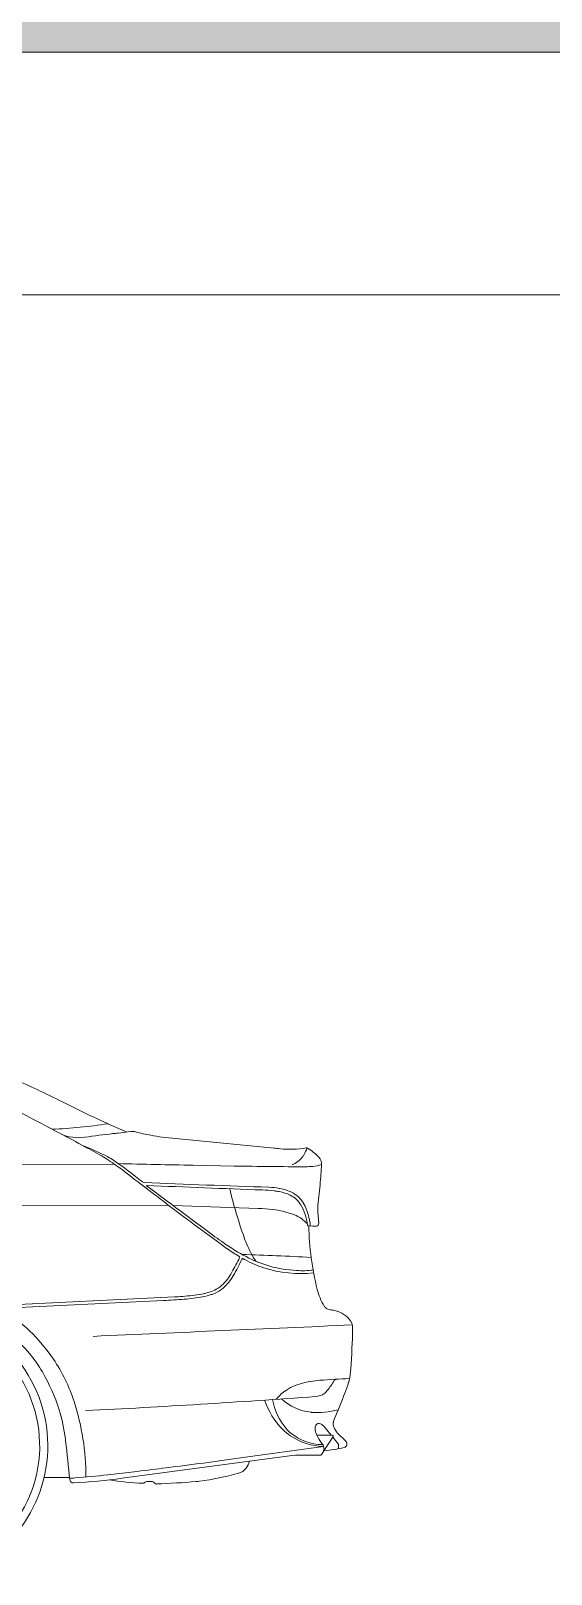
# Model space of a CAD drawing. Header units: millimetres. Extents: x 1135 to 1350, y 205 to 283.
# Drawn here: x 1161.455 to 1162.742, y 216.934 to 220.753 of the extents above; entities that cross this region are included whole.
import ezdxf

# ---------------------------------------------------------------- set-up
doc = ezdxf.new("R2010")
doc.units = ezdxf.units.MM
doc.header["$LTSCALE"] = 10
for name, color, linetype, lineweight in [('CARROS', 252, 'Continuous', 13), ('pn 02', 16, 'Continuous', 20), ('PN-01', 90, 'Continuous', 13)]:
    doc.layers.add(name, color=color, linetype=linetype, lineweight=lineweight)

# ---------------------------------------------------------------- blocks, each defined once
blk = doc.blocks.new('A$C22F757E9')
at = {"layer": 'CARROS'}
for p, q in [((-112.6951, 1229.585), (-112.7085, 1229.5921)), ((-112.6475, 1229.5669), (-112.6564, 1229.5682)), ((-112.5042, 1229.5813), (-112.5359, 1229.5775)), ((-112.1501, 1229.5401), (-112.4263, 1229.5674)), ((-112.5687, 1229.5163), (-112.5693, 1229.5167)), ((-112.135, 1229.5386), (-112.1359, 1229.5387)), ((-112.077, 1229.5226), (-112.0767, 1229.523)), ((-113.149, 1229.4992), (-112.5448, 1229.5005)), ((-112.5316, 1229.491), (-112.5326, 1229.4917)), ((-112.2485, 1229.4958), (-112.3501, 1229.4978)), ((-112.1496, 1229.4344), (-112.1488, 1229.4343)), ((-112.1372, 1229.4326), (-112.1372, 1229.4325)), ((-112.1358, 1229.4404), (-112.1358, 1229.4404)), ((-112.0416, 1229.3985), (-112.0364, 1229.4496)), ((-112.4099, 1229.3982), (-113.2299, 1229.3993)), ((-112.4, 1229.3981), (-112.1893, 1229.391)), ((-112.1007, 1229.3754), (-112.0999, 1229.3751)), ((-112.0396, 1229.3543), (-112.0418, 1229.3818)), ((-112.0654, 1229.3476), (-112.0539, 1229.3467)), ((-112.2785, 1229.3084), (-112.2802, 1229.3096)), ((-112.2181, 1229.3039), (-112.2176, 1229.3027)), ((-112.2237, 1229.2649), (-112.2224, 1229.2642)), ((-112.1925, 1229.2591), (-112.1909, 1229.2585)), ((-112.2641, 1229.2057), (-112.2637, 1229.2063)), ((-112.2541, 1229.2335), (-112.2573, 1229.2279)), ((-112.0944, 1229.2372), (-112.1109, 1229.2387)), ((-112.3958, 1229.1719), (-112.897, 1229.1475)), ((-112.32, 1229.1808), (-112.3224, 1229.1802)), ((-112.3051, 1229.1777), (-112.3034, 1229.1783)), ((-112.8998, 1229.1399), (-112.4234, 1229.1631)), ((-112.0261, 1229.1493), (-112.0257, 1229.1487)), ((-112.0036, 1229.1391), (-112.003, 1229.139)), ((-112.7228, 1228.9862), (-112.7233, 1228.9872)), ((-111.9622, 1228.9782), (-111.9623, 1228.9775)), ((-112.0957, 1228.9534), (-112.0982, 1228.9525)), ((-112.0603, 1228.9627), (-112.0618, 1228.9624)), ((-112.023, 1228.9354), (-112.0228, 1228.9357)), ((-111.9656, 1228.9613), (-111.9657, 1228.9607)), ((-112.031, 1228.9299), (-112.0307, 1228.93)), ((-112.0034, 1228.8619), (-112.0035, 1228.8611)), ((-112.6655, 1228.8157), (-112.666, 1228.8204)), ((-112.1092, 1228.828), (-112.1088, 1228.8278)), ((-112.0486, 1228.8431), (-112.0485, 1228.8429)), ((-112.0446, 1228.8297), (-112.0061, 1228.8297)), ((-112.0043, 1228.8262), (-112.0326, 1228.7817)), ((-112.009, 1228.8297), (-112.0238, 1228.8479)), ((-112.0051, 1228.8248), (-111.9916, 1228.8081)), ((-112.0024, 1228.8507), (-112.0022, 1228.85)), ((-111.9928, 1228.8351), (-111.9725, 1228.8146)), ((-112.2329, 1228.7734), (-112.0278, 1228.8021)), ((-112.0302, 1228.8071), (-112.0354, 1228.814)), ((-112.0274, 1228.7988), (-112.0274, 1228.7899)), ((-111.991, 1228.8066), (-111.991, 1228.7962)), ((-112.1118, 1228.7787), (-112.5253, 1228.7232)), ((-112.0345, 1228.7807), (-112.0823, 1228.7807)), ((-112.7186, 1228.7251), (-112.6556, 1228.7251)), ((-112.5614, 1228.7317), (-112.4882, 1228.7402)), ((-112.4704, 1228.7124), (-112.4688, 1228.7137)), ((-112.4652, 1228.7151), (-112.4511, 1228.7151)), ((-112.4467, 1228.713), (-112.4453, 1228.7112))]:
    blk.add_line(p, q, dxfattribs=at)
for radius, start, end in [(0.3411, 291.4472, 248.5528), (0.3211, 278.6159, 261.3841)]:
    blk.add_arc((-113.0506, 1228.8035), radius, start, end, dxfattribs=at)
for centre, major_axis, start_param, end_param in [((-115.7813, 1223.6038), (0, 6.7518), -0.480165, -0.43088), ((-113.6791, 1227.6132), (0, 2.2823), -0.463089, -0.40291), ((-111.3385, 1232.3713), (0, 3.0359), 2.678504, 2.737388), ((-112.7368, 1230.7179), (0, 1.1315), 3.175485, 3.29989), ((-110.6178, 1233.6334), (0, 4.5646), 2.661428, 2.663127), ((-115.2742, 1224.5211), (0, 5.7005), -0.49121, -0.478466), ((-112.6484, 1229.6247), (0, 0.0571), 2.660333, 2.998225), ((-112.633, 1229.6692), (0, 0.1034), 2.998225, 3.291355), ((-115.2742, 1224.5211), (0, 5.7005), -0.500621, -0.49121), ((-113.0083, 1228.5927), (0, 1.0311), -0.456049, -0.386826), ((-112.3809, 1227.974), (0, 1.611), 0.105783, 0.149763), ((-112.6435, 1230.4838), (0, 0.9129), 3.247376, 3.26148), ((-112.5005, 1229.5505), (0, 0.031), -0.264151, 0.119887), ((-112.3751, 1230.0211), (0, 0.4565), 2.877441, 2.963296), ((-112.3541, 1230.1397), (0, 0.5769), 2.963296, 3.014213), ((-112.6865, 1229.3218), (0, 0.2282), -0.547977, -0.500621), ((-112.8387, 1229.0673), (0, 0.526), -0.632011, -0.547977), ((-112.6104, 1229.4159), (0, 0.1141), -0.607997, -0.456049), ((-113.4451, 1228.1986), (0, 1.5973), -0.663926, -0.607997), ((-112.5866, 1224.9971), (0, 4.5646), -0.100377, -0.097211), ((-112.1109, 1229.7818), (0, 0.2445), 3.041215, 3.310684), ((-112.1232, 1229.5509), (0, 0.0548), 3.54172, 4.169741), ((-112.1624, 1229.5755), (0, 0.1015), 4.169741, 4.36336), ((-112.0696, 1229.5363), (0, 0.00456), -0.521258, 0.169091), ((-112.1241, 1229.4399), (0, 0.1157), -0.844156, -0.521258), ((-112.0591, 1229.4986), (0, 0.0275), -0.996526, -0.844156), ((-112.0553, 1229.5011), (0, 0.0228), 4.67002, 5.286659), ((-111.5726, 1270.6053), (0, 41.1151), 3.117825, 3.122398), ((-113.0098, 1228.8281), (0, 0.8216), -0.645248, -0.632011), ((106.0704, 1524.2399), (0, 368.9283), 2.496344, 2.496736), ((-112.0711, 1238.8722), (0, 9.3781), 3.122398, 3.141593), ((-112.1245, 1229.554), (0, 0.0581), 3.488989, 3.54172), ((-112.0711, 1229.6577), (0, 0.1636), 3.141593, 3.24405), ((-112.066, 1229.6075), (0, 0.1132), 3.24405, 3.443862), ((-112.8635, 1229.5359), (0, 0.8439), 4.609947, 4.67002), ((-112.4712, 1229.462), (0, 0.00685), 2.477667, 3.09935), ((-111.0146, 1264.4394), (0, 35.0155), 3.09935, 3.108308), ((-112.465, 1229.4472), (0, 0.000456), -0.040399, 2.505723), ((-93.0031, 1256.2087), (0, 33.2628), 2.505723, 2.511926), ((-109.8219, 1295.8191), (0, 66.4256), 3.101194, 3.105568), ((-111.1292, 1229.7204), (0, 1.1814), 1.810755, 1.916587), ((-112.1927, 1229.0489), (0, 0.388), -0.112996, -0.036024), ((-112.1688, 1229.2553), (0, 0.1881), -0.172415, -0.033029), ((-112.1688, 1229.2553), (0, 0.1801), -0.172415, -0.112996), ((-112.1621, 1229.2944), (0, 0.1404), -0.18057, -0.172415), ((-112.157, 1229.3226), (0, 0.1118), -0.440268, -0.18057), ((-112.1621, 1229.2944), (0, 0.1483), -0.18057, -0.172415), ((-112.157, 1229.3226), (0, 0.1197), -0.440268, -0.18057), ((-112.1354, 1229.3689), (0, 0.0685), -1.051752, -0.440268), ((-112.5444, 1229.2153), (0, 0.2282), -0.650617, -0.644857), ((-109.8064, 1232.8664), (0, 4.3603), 2.490975, 2.532079), ((-112.1354, 1229.3689), (0, 0.0605), -1.017903, -0.440268), ((-112.1873, 1229.3365), (0, 0.1224), -1.463246, -1.017903), ((-112.1872, 1229.3389), (0, 0.1289), -1.506717, -1.051752), ((-111.9521, 1229.3892), (0, 0.0913), 1.468354, 1.651542), ((-112.2332, 1228.0465), (0, 1.3452), -0.040497, -0.033169), ((-112.1909, 1229.1061), (0, 0.2847), -0.281997, -0.040497), ((-112.1535, 1229.2371), (0, 0.1483), -0.369872, -0.281997), ((-112.1301, 1229.2958), (0, 0.085), -0.839346, -0.369872), ((-111.6393, 1230.2471), (0, 1.1411), 2.511926, 2.534968), ((-111.8857, 1229.4437), (0, 0.3652), 1.916587, 1.96366), ((-112.0652, 1229.3499), (0, 0.00228), 1.678347, 3.068342), ((-111.3293, 1229.3684), (0, 0.7464), 1.598733, 1.811345), ((-112.0509, 1229.3885), (0, 0.0419), 3.068342, 3.273684), ((-112.0463, 1229.3538), (0, 0.00685), 3.273684, 4.793135), ((-111.9038, 1229.8566), (0, 0.6673), 2.534968, 2.593508), ((-112.0081, 1229.6655), (0, 0.4565), 2.532079, 2.610095), ((-112.0354, 1229.6377), (0, 0.4108), 2.593508, 2.747223), ((-112.0044, 1229.3923), (0, 0.2342), 1.96366, 2.170315), ((-112.7353, 1229.5193), (0, 0.5659), 4.182958, 4.254446), ((-112.5417, 1229.4075), (0, 0.3473), 4.157444, 4.290717), ((-112.2372, 1229.2701), (0, 0.00228), 4.254446, 5.751688), ((-112.2275, 1229.2645), (0, 0.00228), -0.50674, 1.149125), ((-112.4538, 1221.6418), (0, 7.6386), -0.05258, -0.029872), ((-112.0081, 1229.6655), (0, 0.4565), 2.634853, 2.641732), ((-112.098, 1229.4955), (0, 0.2635), 2.641732, 2.838428), ((-112.0863, 1229.5181), (0, 0.2805), 2.747223, 3.048056), ((-112.0842, 1229.5404), (0, 0.3106), 2.838428, 3.246013), ((-112.329, 1229.2587), (0, 0.0845), 3.453842, 4.034579), ((-112.3544, 1229.2867), (0, 0.1149), 3.808083, 4.002461), ((-112.3505, 1229.2832), (0, 0.1096), 4.002461, 4.182958), ((-112.4038, 1229.3207), (0, 0.1826), 4.034579, 4.157444), ((-112.0932, 1229.4433), (0, 0.2054), 3.048056, 3.053896), ((-112.0792, 1229.4127), (0, 0.1761), 3.053896, 3.290004), ((-112.5196, 1231.1959), (0, 2.0351), 3.189594, 3.214978), ((-112.4023, 1229.3087), (0, 0.1369), 3.189594, 3.209969), ((-112.4773, 1230.4202), (0, 1.2511), 3.209969, 3.247384), ((-112.4041, 1229.6014), (0, 0.4363), 3.214978, 3.322971), ((-112.3709, 1229.4031), (0, 0.2282), 3.247384, 3.358912), ((-112.357, 1229.3406), (0, 0.1712), 3.322971, 3.453842), ((-112.3428, 1229.2853), (0, 0.1071), 3.358912, 3.669646), ((-112.3123, 1229.2323), (0, 0.0456), 3.669646, 3.808083), ((-111.9125, 1229.2232), (0, 0.1369), 1.811345, 2.140251), ((-113.0436, 1228.7822), (0, 0.3851), -0.879418, -0.395345), ((-113.0527, 1228.7687), (0, 0.4399), -0.968728, -0.551237), ((-112.0111, 1229.1582), (0, 0.0176), 2.140251, 2.994047), ((-112.0666, 1228.7795), (0, 0.3652), -0.175882, -0.147546), ((-112.0149, 1229.071), (0, 0.0691), -0.826104, -0.175882), ((-94.3348, 809.6698), (0, 419.814), 0.042618, 0.044168), ((-111.9896, 1229.0946), (0, 0.0342), 4.699659, 5.457081), ((-113.3893, 1229.1127), (0, 1.455), 4.630587, 4.699659), ((-112.9851, 1228.8313), (0, 0.3081), -1.040348, -0.879418), ((-113.0291, 1228.7852), (0, 0.4108), -1.25434, -0.968728), ((-113.1192, 1228.7502), (0, 0.4665), -1.26016, -1.040348), ((-112.0791, 1228.9931), (0, 0.1196), 4.443086, 4.581519), ((-112.2743, 1229.0199), (0, 0.3195), 4.581519, 4.630587), ((-112.0582, 1228.8466), (0, 0.1135), 0.582194, 0.883749), ((-112.0615, 1228.8518), (0, 0.1073), 0.353929, 0.582194), ((-112.0326, 1228.7801), (0, 0.1847), 0.161037, 0.353929), ((-112.017, 1228.6924), (0, 0.2739), 0.073445, 0.161037), ((-111.8311, 1226.1284), (0, 2.8448), 0.047251, 0.073445), ((-112.0427, 1228.9557), (0, 0.0285), 3.584061, 3.919448), ((-112.0701, 1228.9845), (0, 0.0685), 3.919448, 4.06366), ((-112.3205, 1229.1771), (0, 0.3874), 4.06366, 4.142195), ((-112.1825, 1229.0214), (0, 0.2282), 4.319252, 4.443086), ((-113.2045, 1228.7269), (0, 0.5982), 4.711155, 5.028845), ((-113.8223, 1253.8744), (0, 25.0139), 3.190559, 3.213692), ((-112.0067, 1228.9716), (0, 0.1778), 1.884873, 2.366505), ((-111.9962, 1228.9505), (0, 0.1634), 1.771213, 2.267723), ((-112.0439, 1229.0195), (0, 0.134), 2.413159, 3.024505), ((-112.0503, 1228.9711), (0, 0.0456), 3.213692, 3.584061), ((-118.6194, 1231.731), (0, 7.3013), 4.309886, 4.319252), ((-113.0456, 1228.7742), (0, 0.388), -1.451512, -1.26016), ((-112.0541, 1228.9318), (0, 0.0456), 3.024505, 3.072311), ((-112.0432, 1229.0908), (0, 0.2051), 3.072311, 3.398477), ((-112.0403, 1228.8505), (0, 0.00799), 0.156021, 1.296804), ((-112.0394, 1228.8444), (0, 0.0142), -0.821221, 0.156021), ((-111.9829, 1228.858), (0, 0.0212), 1.42499, 1.923153), ((-111.9678, 1228.8566), (0, 0.0365), 1.168293, 1.42499), ((-112.0349, 1228.9424), (0, 0.1369), 2.366505, 2.558654), ((-112.068, 1228.8895), (0, 0.0685), 2.267723, 2.468302), ((-112.0265, 1228.9424), (0, 0.1361), 2.468302, 3.117787), ((-112.0242, 1228.958), (0, 0.156), 2.558654, 3.114879), ((-112.0254, 1228.8463), (0, 0.0237), 1.296804, 1.705339), ((-112.0118, 1228.8479), (0, 0.0377), 1.705339, 1.896011), ((-111.9766, 1228.86), (0, 0.0753), 1.896011, 2.226721), ((-112.1249, 1228.7635), (0, 0.1329), -0.883014, -0.821221), ((-112.0061, 1228.8274), (0, 0.00228), 4.137918, 6.283185), ((-111.9642, 1228.8642), (0, 0.0411), 1.923153, 2.356718), ((-117.4858, 1228.2293), (0, 4.9277), -1.471081, -1.451512), ((-112.0345, 1228.783), (0, 0.00228), 3.141593, 4.137918), ((-112.0409, 1228.7988), (0, 0.0137), 4.712389, 5.368314), ((-112.0653, 1229.1948), (0, 0.4057), 3.238431, 3.364578), ((-111.9933, 1228.8066), (0, 0.00228), -1.570796, -0.883014), ((-111.9789, 1228.8081), (0, 0.00913), 3.364578, 5.498311), ((-113.293, 1235.8826), (0, 7.1889), 3.25546, 3.265637), ((-114.1694, 1243.0169), (0, 14.3784), 3.265637, 3.278722), ((-112.2474, 1228.7708), (0, 0.0365), 3.399898, 4.047255), ((-112.2533, 1228.7755), (0, 0.0442), 4.047255, 4.48105), ((-112.0823, 1228.5525), (0, 0.2282), 0, 0.131535), ((-112.8535, 1231.4773), (0, 2.7617), 3.214481, 3.219198), ((-112.6461, 1228.7208), (0, 0.00913), 1.670512, 3.198199), ((-112.7369, 1230.3462), (0, 1.6371), 3.198199, 3.273128), ((-112.8169, 1230.9993), (0, 2.2823), 3.219198, 3.25546), ((-112.4505, 1229.4053), (0, 0.6947), 2.984299, 3.106872), ((-112.4741, 1228.7167), (0, 0.00571), 3.106872, 3.843408), ((-112.4652, 1228.7094), (0, 0.00571), 0, 0.701815), ((-112.4511, 1228.7094), (0, 0.00571), -0.895619, 0), ((-112.4409, 1228.7147), (0, 0.00571), 2.245974, 3.181948), ((-112.5445, 1231.319), (0, 2.6121), 3.181948, 3.220182), ((-112.353, 1228.8515), (0, 0.1369), 3.220182, 3.281181), ((-112.4492, 1229.5461), (0, 0.8384), 3.281181, 3.399898)]:
    blk.add_ellipse(centre, major_axis=major_axis, ratio=0.985222, start_param=start_param, end_param=end_param, dxfattribs=at)

msp = doc.modelspace()

# ---------------------------------------------------------------- hatches: boundary and pattern name
at = {"layer": 'PN-01'}
h = msp.add_hatch(color=256, dxfattribs=at)
h.paths.add_polyline_path([(1192.9934, 228.8), (1186.9934, 228.8), (1186.9934, 228.6), (1192.9934, 228.6)])
h.paths.add_polyline_path([(1186.9934, 228.8), (1180.9934, 228.8), (1180.9934, 228.6), (1186.9934, 228.6)])
h.paths.add_polyline_path([(1180.9934, 228.8), (1174.9934, 228.8), (1174.9934, 228.6), (1180.9934, 228.6)])
h.paths.add_polyline_path([(1174.9934, 228.8), (1168.9934, 228.8), (1168.9934, 228.6), (1174.9934, 228.6)])
h.paths.add_polyline_path([(1168.9934, 228.8), (1162.9934, 228.8), (1162.9934, 228.6), (1168.9934, 228.6)])
h.paths.add_polyline_path([(1162.9934, 228.8), (1156.9934, 228.8), (1156.9934, 228.6), (1162.9934, 228.6)])
h.paths.add_polyline_path([(1156.9934, 228.8), (1151.1184, 228.8), (1151.1184, 228.6), (1156.9934, 228.6)])
h.paths.add_polyline_path([(1150.8684, 225.1), (1148.8684, 225.1), (1148.8684, 224.9), (1150.8684, 224.9)])
h.paths.add_polyline_path([(1156.9934, 225.1), (1151.1184, 225.1), (1151.1184, 224.9), (1156.9934, 224.9)])
h.paths.add_polyline_path([(1162.9934, 225.1), (1156.9934, 225.1), (1156.9934, 224.9), (1162.9934, 224.9)])
h.paths.add_polyline_path([(1168.9934, 225.1), (1162.9934, 225.1), (1162.9934, 224.9), (1168.9934, 224.9)])
h.paths.add_polyline_path([(1174.9934, 225.1), (1168.9934, 225.1), (1168.9934, 224.9), (1174.9934, 224.9)])
h.paths.add_polyline_path([(1180.9934, 225.1), (1174.9934, 225.1), (1174.9934, 224.9), (1180.9934, 224.9)])
h.paths.add_polyline_path([(1186.9934, 225.1), (1180.9934, 225.1), (1180.9934, 224.9), (1186.9934, 224.9)])
h.paths.add_polyline_path([(1192.9934, 225.1), (1186.9934, 225.1), (1186.9934, 224.9), (1192.9934, 224.9)])
h.paths.add_polyline_path([(1192.9934, 220.9), (1186.9934, 220.9), (1186.9934, 220.7), (1192.9934, 220.7)])
h.paths.add_polyline_path([(1186.9934, 220.9), (1180.9934, 220.9), (1180.9934, 220.7), (1186.9934, 220.7)])
h.paths.add_polyline_path([(1180.9934, 220.9), (1174.9934, 220.9), (1174.9934, 220.7), (1180.9934, 220.7)])
h.paths.add_polyline_path([(1174.9934, 220.9), (1168.9934, 220.9), (1168.9934, 220.7), (1174.9934, 220.7)])
h.paths.add_polyline_path([(1168.9934, 220.9), (1162.9934, 220.9), (1162.9934, 220.7), (1168.9934, 220.7)])
h.paths.add_polyline_path([(1162.9934, 220.9), (1156.9934, 220.9), (1156.9934, 220.7), (1162.9934, 220.7)])
h.paths.add_polyline_path([(1156.9934, 220.9), (1150.9934, 220.9), (1150.9934, 220.2), (1151.1184, 220.2), (1151.1184, 220.7), (1156.9934, 220.7)])
h.paths.add_polyline_path([(1150.9934, 220.2), (1145.8684, 220.2), (1145.8684, 220), (1150.9934, 220)])
h.paths.add_polyline_path([(1151.2434, 220.2), (1150.9934, 220.2), (1150.9934, 220), (1151.2434, 220)])

# ---------------------------------------------------------------- linework, layer by layer
at = {"layer": 'pn 02'}
for p, q in [((1151.1184, 220.7), (1228.8684, 220.7)), ((1151.2434, 220.1), (1184.2684, 220.1))]:
    msp.add_line(p, q, dxfattribs=at)

# ---------------------------------------------------------------- block references
at = {"layer": 'CARROS'}
msp.add_blockref('A$C22F757E9', (1274.2067, -1011.5517), dxfattribs=at)

doc.saveas('drawing.dxf')
